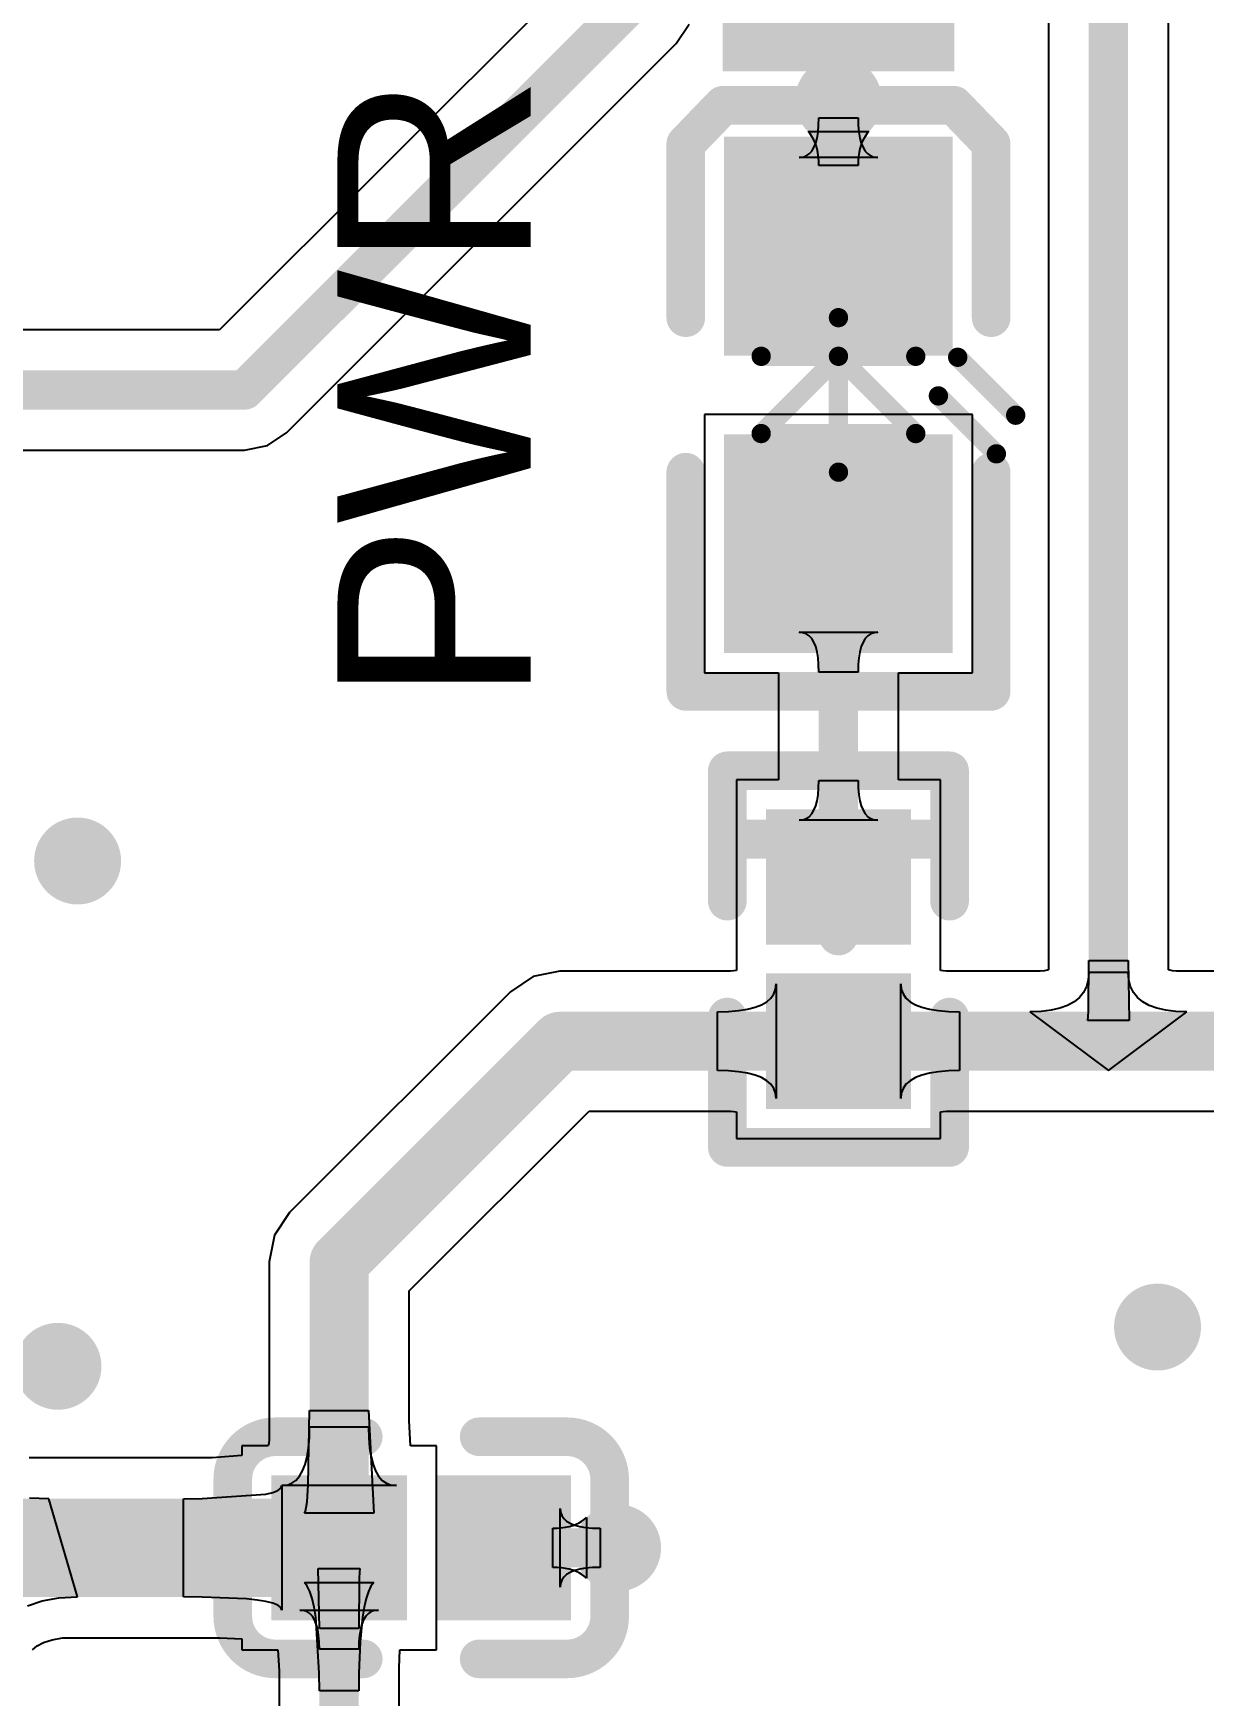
# Model space of a CAD drawing. Header units: millimetres. Extents: x -27 to 79, y -14 to 66.
# Drawn here: x 21.94 to 28, y 29.28 to 37.89 of the extents above; entities that cross this region are included whole.
import ezdxf

# ---------------------------------------------------------------- set-up
doc = ezdxf.new("R2010")
doc.units = ezdxf.units.MM
for name, color, linetype in [('BottomLayer', 5, 'Continuous'), ('Mechanical13', 56, 'Continuous'), ('Mechanical15', 56, 'Continuous'), ('TopLayer', 1, 'Continuous'), ('TopOverlay', 2, 'Continuous'), ('TopPaste', 8, 'Continuous'), ('TopSolder', 216, 'Continuous'), ('ViaHoleLayer', 16, 'Continuous')]:
    doc.layers.add(name, color=color, linetype=linetype)
doc.styles.add('Arial', font='arial.ttf', dxfattribs={"height": 0.2})

msp = doc.modelspace()

# ---------------------------------------------------------------- hatches: boundary and pattern name
at = {"layer": 'BottomLayer'}
h = msp.add_hatch(color=5, dxfattribs=at)
edge = h.paths.add_edge_path()
edge.add_arc((26.1096506, 37.53965059999999), 0.22499828, 0, 360)
h = msp.add_hatch(color=5, dxfattribs=at)
edge = h.paths.add_edge_path()
edge.add_arc((22.1726506, 33.6026506), 0.22499828, 0, 360)
h = msp.add_hatch(color=5, dxfattribs=at)
edge = h.paths.add_edge_path()
edge.add_arc((27.7606506, 31.1896506), 0.22499828, 0, 360)
h = msp.add_hatch(color=5, dxfattribs=at)
edge = h.paths.add_edge_path()
edge.add_arc((22.0710506, 30.9864506), 0.22499828, 0, 360)
h = msp.add_hatch(color=5, dxfattribs=at)
edge = h.paths.add_edge_path()
edge.add_arc((24.9666506, 30.0466506), 0.22499828, 0, 360)
at = {"layer": 'TopLayer'}
h = msp.add_hatch(color=1, dxfattribs=at)
edge = h.paths.add_edge_path()
edge.add_arc((26.1096506, 37.53965059999999), 0.22499828, 0, 360)
for points in [[(25.61965031, 36.32064871999999), (25.61965031, 37.2506494), (26.59965089, 37.2506494), (26.59965089, 36.32064871999999)], [(25.61965031, 34.78064672), (25.61965031, 35.7106474), (26.59965089, 35.7106474), (26.59965089, 34.78064672)], [(26.43465376, 33.81964788), (26.43465376, 33.21964908), (25.78465252, 33.21964908), (25.78465252, 33.81964788)], [(26.43465376, 32.96964704), (26.43465376, 32.36964824), (25.78465252, 32.36964824), (25.78465252, 32.96964704)], [(23.22565332, 30.37165376), (23.82565212, 30.37165376), (23.82565212, 29.72165252), (23.22565332, 29.72165252)], [(24.07565416, 30.37165376), (24.67565296, 30.37165376), (24.67565296, 29.72165252), (24.07565416, 29.72165252)]]:
    msp.add_hatch(color=1, dxfattribs=at).paths.add_polyline_path(points)
h = msp.add_hatch(color=1, dxfattribs=at)
edge = h.paths.add_edge_path()
edge.add_arc((22.1726506, 33.6026506), 0.22499828, 0, 360)
h = msp.add_hatch(color=1, dxfattribs=at)
edge = h.paths.add_edge_path()
edge.add_arc((27.7606506, 31.1896506), 0.22499828, 0, 360)
h = msp.add_hatch(color=1, dxfattribs=at)
edge = h.paths.add_edge_path()
edge.add_arc((22.0710506, 30.9864506), 0.22499828, 0, 360)
h = msp.add_hatch(color=1, dxfattribs=at)
edge = h.paths.add_edge_path()
edge.add_arc((24.9666506, 30.0466506), 0.22499828, 0, 360)
at = {"layer": 'TopOverlay'}
msp.add_hatch(color=2, dxfattribs=at).paths.add_polyline_path([(25.50966196, 37.99065046), (25.50966196, 37.69065105999999), (26.70965956, 37.69065105999999), (26.70965956, 37.99065046)])
at = {"layer": 'TopPaste'}
for points in [[(25.61965031, 36.32064871999999), (25.61965031, 37.2506494), (26.59965089, 37.2506494), (26.59965089, 36.32064871999999)], [(25.61965031, 34.78064672), (25.61965031, 35.7106474), (26.59965089, 35.7106474), (26.59965089, 34.78064672)], [(26.43465376, 33.81964788), (26.43465376, 33.21964908), (25.78465252, 33.21964908), (25.78465252, 33.81964788)], [(26.43465376, 32.96964704), (26.43465376, 32.36964824), (25.78465252, 32.36964824), (25.78465252, 32.96964704)], [(23.22565332, 30.37165376), (23.82565212, 30.37165376), (23.82565212, 29.72165252), (23.22565332, 29.72165252)], [(24.07565416, 30.37165376), (24.67565296, 30.37165376), (24.67565296, 29.72165252), (24.07565416, 29.72165252)]]:
    msp.add_hatch(color=8, dxfattribs=at).paths.add_polyline_path(points)
at = {"layer": 'TopSolder'}
for points in [[(25.51805031, 36.21904872), (25.51805031, 37.3522494), (26.70125089, 37.3522494), (26.70125089, 36.21904872)], [(25.51805031, 34.67904672), (25.51805031, 35.8122474), (26.70125089, 35.8122474), (26.70125089, 34.67904672)], [(26.48545376, 33.87044788), (26.48545376, 33.16884907999999), (25.73385252, 33.16884907999999), (25.73385252, 33.87044788)], [(26.48545376, 33.02044704), (26.48545376, 32.31884824), (25.73385252, 32.31884824), (25.73385252, 33.02044704)], [(23.17485332, 30.42245376), (23.87645212, 30.42245376), (23.87645212, 29.67085252), (23.17485332, 29.67085252)], [(24.02485416, 30.42245376), (24.72645296, 30.42245376), (24.72645296, 29.67085252), (24.02485416, 29.67085252)]]:
    msp.add_hatch(color=216, dxfattribs=at).paths.add_polyline_path(points)
at = {"layer": 'ViaHoleLayer'}
h = msp.add_hatch(color=16, dxfattribs=at)
edge = h.paths.add_edge_path()
edge.add_arc((26.1096506, 37.53965059999999), 0.0999998, 0, 360)
h = msp.add_hatch(color=16, dxfattribs=at)
edge = h.paths.add_edge_path()
edge.add_arc((22.1726506, 33.6026506), 0.0999998, 0, 360)
h = msp.add_hatch(color=16, dxfattribs=at)
edge = h.paths.add_edge_path()
edge.add_arc((27.7606506, 31.1896506), 0.0999998, 0, 360)
h = msp.add_hatch(color=16, dxfattribs=at)
edge = h.paths.add_edge_path()
edge.add_arc((22.0710506, 30.9864506), 0.0999998, 0, 360)
h = msp.add_hatch(color=16, dxfattribs=at)
edge = h.paths.add_edge_path()
edge.add_arc((24.9666506, 30.0466506), 0.0999998, 0, 360)

# ---------------------------------------------------------------- linework, layer by layer
at = {"layer": 'Mechanical13', "const_width": 0.0999998}
for points in [[(26.1096506, 35.61564885999999), (26.1096506, 36.41564726)], [(25.7096514, 35.81564846), (26.1096506, 36.21564765999999)], [(25.7096514, 36.21564765999999), (26.5096498, 36.21564765999999)], [(26.1096506, 36.21564765999999), (26.5096498, 35.81564846)], [(26.72665216, 36.21064894), (27.0266541, 35.91064954)], [(26.62665236, 36.01064933999999), (26.92665176, 35.71064994)], [(25.7096514, 35.81564846), (26.5096498, 35.81564846)]]:
    msp.add_lwpolyline(points, dxfattribs=at)
at = {"layer": 'Mechanical13', "const_width": 0.0499999}
for points in [[(26.08465192, 36.41564726, 1), (26.13464928, 36.41564726, 1)], [(25.68465272, 36.21564765999999, 1), (25.73465008, 36.21564765999999, 1)], [(26.08465192, 36.21564765999999, 1), (26.13464928, 36.21564765999999, 1)], [(26.08465192, 36.21564765999999, 1), (26.13464928, 36.21564765999999, 1)], [(26.48465112, 36.21564765999999, 1), (26.53464848, 36.21564765999999, 1)], [(26.70165348, 36.21064894, 1), (26.75165084, 36.21064894, 1)], [(26.60165368, 36.01064933999999, 1), (26.65165104, 36.01064933999999, 1)], [(27.00165542, 35.91064954, 1), (27.05165278, 35.91064954, 1)], [(25.68465272, 35.81564846, 1), (25.73465008, 35.81564846, 1)], [(25.68465272, 35.81564846, 1), (25.73465008, 35.81564846, 1)], [(26.48465112, 35.81564846, 1), (26.53464848, 35.81564846, 1)], [(26.48465112, 35.81564846, 1), (26.53464848, 35.81564846, 1)], [(26.90165308, 35.71064994, 1), (26.95165044, 35.71064994, 1)], [(26.08465192, 35.61564885999999, 1), (26.13464928, 35.61564885999999, 1)]]:
    msp.add_lwpolyline(points, format="xyb", close=True, dxfattribs=at)
at = {"layer": 'Mechanical15', "const_width": 0.2032}
for points in [[(26.1096506, 33.21565112), (26.1096506, 34.21565166)], [(25.6096516, 33.71565011999999), (26.6096496, 33.71565011999999)]]:
    msp.add_lwpolyline(points, dxfattribs=at)
at = {"layer": 'Mechanical15', "const_width": 0.1016}
for points in [[(26.0588506, 34.21565166, 1), (26.1604506, 34.21565166, 1)], [(25.5588516, 33.71565011999999, 1), (25.6604516, 33.71565011999999, 1)], [(26.5588496, 33.71565011999999, 1), (26.6604496, 33.71565011999999, 1)], [(26.0588506, 33.21565112, 1), (26.1604506, 33.21565112, 1)]]:
    msp.add_lwpolyline(points, format="xyb", close=True, dxfattribs=at)
at = {"layer": 'TopLayer'}
for p, q in [((27.1958816, 39.19065313999999), (27.1958816, 33.03927606)), ((27.81742468, 33.03927606), (27.81742468, 39.06192848)), ((24.73888118, 38.18317738), (22.90752594, 36.35182214)), ((25.26940082, 37.83470462), (25.33676924, 37.93552484)), ((23.2559987, 35.82130249999999), (25.26940082, 37.83470462)), ((26.0070346, 37.41161427999999), (26.0080506, 37.4508014)), ((26.0080506, 37.4508014), (26.2112506, 37.4508014)), ((26.2112506, 37.4508014), (26.2122666, 37.41161427999999)), ((25.96277256, 37.36735478), (25.95215028, 37.37896766)), ((25.95215028, 37.37896766), (26.26715092, 37.37896766)), ((25.9722747, 37.35443126), (25.96277256, 37.36735478)), ((25.9989066, 37.34561492), (26.0039866, 37.37655212)), ((26.0039866, 37.37655212), (26.0070346, 37.41161427999999)), ((26.2122666, 37.41161427999999), (26.2153146, 37.37655212)), ((26.2153146, 37.37655212), (26.2203946, 37.34561492)), ((26.25652864, 37.36735478), (26.2470265, 37.35443126)), ((26.26715092, 37.37896766), (26.25652864, 37.36735478)), ((25.9582666, 37.26311571999999), (25.9714746, 37.27755308)), ((25.9714746, 37.27755308), (25.9826506, 37.2961154)), ((25.98065924, 37.34019963999999), (25.9722747, 37.35443126)), ((25.98792618, 37.32465738), (25.98065924, 37.34019963999999)), ((25.9826506, 37.2961154), (25.9917946, 37.31880268)), ((25.99407552, 37.30780447999999), (25.98792618, 37.32465738)), ((25.9917946, 37.31880268), (25.9989066, 37.34561492)), ((25.99910726, 37.28964348), (25.99407552, 37.30780447999999)), ((26.00301886, 37.2701693), (25.99910726, 37.28964348)), ((26.0074918, 37.22729664), (26.00301886, 37.2701693)), ((26.21628234, 37.2701693), (26.2134858, 37.24938956)), ((26.22019393999999, 37.28964348), (26.21628234, 37.2701693)), ((26.22522568, 37.30780447999999), (26.22019393999999, 37.28964348)), ((26.2203946, 37.34561492), (26.22750659999999, 37.31880268)), ((26.23137502, 37.32465738), (26.22522568, 37.30780447999999)), ((26.22750659999999, 37.31880268), (26.2366506, 37.2961154)), ((26.23864196, 37.34019963999999), (26.23137502, 37.32465738)), ((26.2366506, 37.2961154), (26.2478266, 37.27755308)), ((26.2470265, 37.35443126), (26.23864196, 37.34019963999999)), ((26.2478266, 37.27755308), (26.2610346, 37.26311571999999)), ((25.9064506, 37.2445534), (25.9257546, 37.24661588)), ((26.3128506, 37.2445534), (25.9064506, 37.2445534)), ((25.9257546, 37.24661588), (25.9430266, 37.25280332)), ((25.9430266, 37.25280332), (25.9582666, 37.26311571999999)), ((26.0080506, 37.20389562), (26.0074918, 37.22729664)), ((26.2112506, 37.20389562), (26.0080506, 37.20389562)), ((26.2118094, 37.22729664), (26.2112506, 37.20389562)), ((26.2134858, 37.24938956), (26.2118094, 37.22729664)), ((26.2610346, 37.26311571999999), (26.2762746, 37.25280332)), ((26.2762746, 37.25280332), (26.2935466, 37.24661588)), ((26.2935466, 37.24661588), (26.3128506, 37.2445534)), ((22.90752594, 36.35182214), (7.8978506, 36.35182214)), ((26.80284962, 35.9138474), (25.41645158, 35.9138474)), ((25.41645158, 35.9138474), (25.41645158, 34.57744672)), ((26.80284962, 34.57744672), (26.80284962, 35.9138474)), ((23.15517848, 35.75393408), (23.2559987, 35.82130249999999)), ((8.02657526, 35.73027905999999), (23.0362506, 35.73027905999999)), ((23.0362506, 35.73027905999999), (23.15517848, 35.75393408)), ((25.92575714, 34.78468023999999), (25.90645314, 34.78674272)), ((25.90645314, 34.78674272), (26.31285314, 34.78674272)), ((25.94302914, 34.7784928), (25.92575714, 34.78468023999999)), ((25.95826914, 34.7681804), (25.94302914, 34.7784928)), ((26.27627713999999, 34.7784928), (26.26103714, 34.7681804)), ((26.29354914, 34.78468023999999), (26.27627713999999, 34.7784928)), ((26.31285314, 34.78674272), (26.29354914, 34.78468023999999)), ((25.97147714, 34.75374304), (25.95826914, 34.7681804)), ((25.98265314, 34.73518072), (25.97147714, 34.75374304)), ((25.99179714, 34.71249344), (25.98265314, 34.73518072)), ((25.99890914, 34.6856812), (25.99179714, 34.71249344)), ((26.22750914, 34.71249344), (26.22039714, 34.6856812)), ((26.23665314, 34.73518072), (26.22750914, 34.71249344)), ((26.24782914, 34.75374304), (26.23665314, 34.73518072)), ((26.26103714, 34.7681804), (26.24782914, 34.75374304)), ((26.00398914, 34.654744), (25.99890914, 34.6856812)), ((26.00703714, 34.61968184), (26.00398914, 34.654744)), ((26.00805314, 34.58049472), (26.00703714, 34.61968184)), ((26.21226914, 34.61968184), (26.21125314, 34.58049472)), ((26.21531714, 34.654744), (26.21226914, 34.61968184)), ((26.22039714, 34.6856812), (26.21531714, 34.654744)), ((25.41645158, 34.57744672), (25.7988816, 34.57744672)), ((25.7988816, 34.57744672), (25.7988816, 34.02284788)), ((26.21125314, 34.58049472), (26.00805314, 34.58049472)), ((26.42042468, 34.02284788), (26.42042468, 34.57744672)), ((26.42042468, 34.57744672), (26.80284962, 34.57744672)), ((25.7988816, 34.02284788), (25.58145252, 34.02284788)), ((25.58145252, 34.02284788), (25.58145252, 33.03581404)), ((26.00703714, 33.98061276), (26.00805314, 34.01979988)), ((26.00805314, 34.01979988), (26.21125314, 34.01979988)), ((26.21125314, 34.01979988), (26.21226914, 33.98061276)), ((26.63785376, 34.02284788), (26.42042468, 34.02284788)), ((26.63785376, 33.03581404), (26.63785376, 34.02284788)), ((25.99179714, 33.88780116), (25.99890914, 33.9146134)), ((25.99890914, 33.9146134), (26.00398914, 33.9455506)), ((26.00398914, 33.9455506), (26.00703714, 33.98061276)), ((26.21226914, 33.98061276), (26.21531714, 33.9455506)), ((26.21531714, 33.9455506), (26.22039714, 33.9146134)), ((26.22039714, 33.9146134), (26.22750914, 33.88780116)), ((25.94302914, 33.8218018), (25.95826914, 33.8321142)), ((25.95826914, 33.8321142), (25.97147714, 33.84655155999999)), ((25.97147714, 33.84655155999999), (25.98265314, 33.86511388)), ((25.98265314, 33.86511388), (25.99179714, 33.88780116)), ((26.22750914, 33.88780116), (26.23665314, 33.86511388)), ((26.23665314, 33.86511388), (26.24782914, 33.84655155999999)), ((26.24782914, 33.84655155999999), (26.26103714, 33.8321142)), ((26.26103714, 33.8321142), (26.27627713999999, 33.8218018)), ((25.90645314, 33.81355188), (25.92575714, 33.81561436)), ((26.31285314, 33.81355188), (25.90645314, 33.81355188)), ((25.92575714, 33.81561436), (25.94302914, 33.8218018)), ((26.27627713999999, 33.8218018), (26.29354914, 33.81561436)), ((26.29354914, 33.81561436), (26.31285314, 33.81355188)), ((27.40281032, 32.83004863999999), (27.40505314, 33.08803898)), ((27.40281032, 32.83004863999999), (27.40505314, 33.08803898)), ((27.40505314, 33.08803898), (27.60825314, 33.08803898)), ((27.40505314, 33.08803898), (27.60825314, 33.08803898)), ((27.60825314, 33.08803898), (27.61448376, 32.77734364)), ((27.60825314, 33.08803898), (27.61448376, 32.77734364)), ((24.5298976, 33.00461522), (24.41227274, 32.92602254)), ((24.66864764, 33.03221486), (24.5298976, 33.00461522)), ((25.5505839, 33.03221486), (24.66864764, 33.03221486)), ((25.56778986, 33.03365504), (25.5505839, 33.03221486)), ((25.58145252, 33.03581404), (25.56778986, 33.03365504)), ((25.78465252, 32.93913402), (25.78770052, 32.96659904)), ((25.78770052, 32.96659904), (25.78770052, 32.37269624)), ((26.43160576, 32.37269624), (26.43160576, 32.96659904)), ((26.43160576, 32.96659904), (26.43465376, 32.93913402)), ((26.6515215, 33.03365504), (26.63785376, 33.03581404)), ((26.66872238, 33.03221486), (26.6515215, 33.03365504)), ((27.15414432, 33.03221486), (26.66872238, 33.03221486)), ((27.17529998, 33.03470406), (27.15414432, 33.03221486)), ((27.1958816, 33.03927606), (27.17529998, 33.03470406)), ((27.40200514, 32.98663963999999), (27.39286114, 32.95209564)), ((27.40505314, 33.02524764), (27.40200514, 32.98663963999999)), ((27.60825314, 33.02524764), (27.40505314, 33.02524764)), ((27.61130114, 32.98663963999999), (27.60825314, 33.02524764)), ((27.62044514, 32.95209564), (27.61130114, 32.98663963999999)), ((27.83800376, 33.03470406), (27.81742468, 33.03927606)), ((27.85916196, 33.03221486), (27.83800376, 33.03470406)), ((28.3445839, 33.03221486), (27.85916196, 33.03221486)), ((24.41226766, 32.92601491999999), (23.26927782, 31.78302762)), ((24.41227274, 32.92602254), (24.41226766, 32.92601491999999)), ((25.73893252, 32.87408715999999), (25.76026852, 32.89287808)), ((25.76026852, 32.89287808), (25.77550852, 32.91455952)), ((25.77550852, 32.91455952), (25.78465252, 32.93913402)), ((26.43465376, 32.93913402), (26.44379776, 32.91455952)), ((26.44379776, 32.91455952), (26.45903776, 32.89287808)), ((26.45903776, 32.89287808), (26.48037376, 32.87408715999999)), ((27.35628514, 32.89519964), (27.32885314, 32.87284764)), ((27.37762114, 32.92161564), (27.35628514, 32.89519964)), ((27.39286114, 32.95209564), (27.37762114, 32.92161564)), ((27.63568514, 32.92161564), (27.62044514, 32.95209564)), ((27.65702114, 32.89519964), (27.63568514, 32.92161564)), ((27.68445314, 32.87284764), (27.65702114, 32.89519964)), ((25.48290052, 32.82204764), (25.54081252, 32.8234929)), ((25.48290052, 32.51724764), (25.48290052, 32.82204764)), ((25.54081252, 32.8234929), (25.59262852, 32.82782868)), ((25.59262852, 32.82782868), (25.63834852, 32.83505752)), ((25.63834852, 32.83505752), (25.67797252, 32.84517688)), ((25.67797252, 32.84517688), (25.71150052, 32.85818676)), ((25.71150052, 32.85818676), (25.73893252, 32.87408715999999)), ((26.48037376, 32.87408715999999), (26.50780576, 32.85818676)), ((26.50780576, 32.85818676), (26.54133376, 32.84517688)), ((26.54133376, 32.84517688), (26.58095776, 32.83505752)), ((26.58095776, 32.83505752), (26.62667776, 32.82782868)), ((26.62667776, 32.82782868), (26.67849375999999, 32.8234929)), ((26.67849375999999, 32.8234929), (26.73640576, 32.82204764)), ((26.73640576, 32.82204764), (26.73640576, 32.51724764)), ((27.15816514, 32.82407963999999), (27.10025314, 32.82204764)), ((27.10025314, 32.82204764), (27.50665314, 32.51724764)), ((27.20998114, 32.83017564), (27.15816514, 32.82407963999999)), ((27.25570114, 32.84033564), (27.20998114, 32.83017564)), ((27.29532514, 32.85455964), (27.25570114, 32.84033564)), ((27.32885314, 32.87284764), (27.29532514, 32.85455964)), ((27.40106534, 32.79176829999999), (27.40281032, 32.83004863999999)), ((27.40106534, 32.79176829999999), (27.40281032, 32.83004863999999)), ((27.50665314, 32.51724764), (27.91305314, 32.82204764)), ((27.71798114, 32.85455964), (27.68445314, 32.87284764)), ((27.75760514, 32.84033564), (27.71798114, 32.85455964)), ((27.80332514, 32.83017564), (27.75760514, 32.84033564)), ((27.85514114, 32.82407963999999), (27.80332514, 32.83017564)), ((27.91305314, 32.82204764), (27.85514114, 32.82407963999999)), ((27.39882252, 32.77734364), (27.40000616, 32.78157274)), ((27.39882252, 32.77734364), (27.40000616, 32.78157274)), ((27.61448376, 32.77734364), (27.39882252, 32.77734364)), ((27.61448376, 32.77734364), (27.39882252, 32.77734364)), ((27.40000616, 32.78157274), (27.40106534, 32.79176829999999)), ((27.40000616, 32.78157274), (27.40106534, 32.79176829999999)), ((25.54081252, 32.51580238), (25.48290052, 32.51724764)), ((25.59262852, 32.5114666), (25.54081252, 32.51580238)), ((25.63834852, 32.50423776), (25.59262852, 32.5114666)), ((25.67797252, 32.4941184), (25.63834852, 32.50423776)), ((25.71150052, 32.48110852), (25.67797252, 32.4941184)), ((25.73893252, 32.46520812), (25.71150052, 32.48110852)), ((25.76026852, 32.4464172), (25.73893252, 32.46520812)), ((26.48037376, 32.46520812), (26.45903776, 32.4464172)), ((26.50780576, 32.48110852), (26.48037376, 32.46520812)), ((26.54133376, 32.4941184), (26.50780576, 32.48110852)), ((26.58095776, 32.50423776), (26.54133376, 32.4941184)), ((26.62667776, 32.5114666), (26.58095776, 32.50423776)), ((26.67849375999999, 32.51580238), (26.62667776, 32.5114666)), ((26.73640576, 32.51724764), (26.67849375999999, 32.51580238)), ((27.50665314, 32.51724764), (27.50665314, 32.51724764)), ((27.50665314, 32.51724764), (27.50665314, 32.51724764)), ((27.50665314, 32.51724764), (27.50665314, 32.51724764)), ((27.50665314, 32.51724764), (27.50665314, 32.51724764)), ((27.50665314, 32.51724764), (27.50665314, 32.51724764)), ((27.50665314, 32.51724764), (27.50665314, 32.51724764)), ((27.50665314, 32.51724764), (27.50665314, 32.51724764)), ((27.50665314, 32.51724764), (27.50665314, 32.51724764)), ((27.50665314, 32.51724764), (27.50665314, 32.51724764)), ((27.50665314, 32.51724764), (27.50665314, 32.51724764)), ((25.77550852, 32.42473576), (25.76026852, 32.4464172)), ((25.78465252, 32.40016126), (25.77550852, 32.42473576)), ((25.78770052, 32.37269624), (25.78465252, 32.40016126)), ((26.43465376, 32.40016126), (26.43160576, 32.37269624)), ((26.44379776, 32.42473576), (26.43465376, 32.40016126)), ((26.45903776, 32.4464172), (26.44379776, 32.42473576)), ((23.88821994, 31.37647014), (24.81882768, 32.30708042)), ((24.81882768, 32.30708042), (25.5505839, 32.30708042)), ((25.5505839, 32.30708042), (25.56778478, 32.30564024)), ((25.56778478, 32.30564024), (25.58145252, 32.30348124)), ((25.58145252, 32.30348124), (25.58145252, 32.16644824)), ((26.63785376, 32.30348124), (26.65151642, 32.30564024)), ((26.63785376, 32.16644824), (26.63785376, 32.30348124)), ((26.65151642, 32.30564024), (26.66872238, 32.30708042)), ((26.66872238, 32.30708042), (28.3445839, 32.30708042)), ((25.58145252, 32.16644824), (25.78301422, 32.16644824)), ((25.78301422, 32.16644824), (25.78770052, 32.16551605999999)), ((25.78770052, 32.16551605999999), (25.79238682, 32.16644824)), ((25.79238682, 32.16644824), (26.42691946, 32.16644824)), ((26.42691946, 32.16644824), (26.43160576, 32.16551605999999)), ((26.43160576, 32.16551605999999), (26.43629206, 32.16644824)), ((26.43629206, 32.16644824), (26.63785376, 32.16644824)), ((23.26927782, 31.78302762), (23.19068514, 31.66540022)), ((23.19068514, 31.66540022), (23.16308296, 31.52665272)), ((23.16308296, 31.52665272), (23.1630855, 31.52664002)), ((23.1630855, 31.52664002), (23.1630855, 30.60572238)), ((23.88821994, 30.70505416), (23.88821994, 31.37647014)), ((23.36642266, 30.3727485), (23.37325272, 30.75785314)), ((23.37325272, 30.75785314), (23.67805272, 30.75785314)), ((23.67805272, 30.75785314), (23.70537042, 30.22614732)), ((23.37180746, 30.61549376), (23.37325272, 30.67340576)), ((23.37325272, 30.67340576), (23.67805272, 30.67340576)), ((23.67805272, 30.67340576), (23.67949798, 30.61549376)), ((23.8949103, 30.57485376), (23.88821994, 30.70505416)), ((23.15948632, 30.57485376), (23.02245332, 30.57485376)), ((23.02245332, 30.57485376), (23.02245332, 30.52383024)), ((23.16164532, 30.5885215), (23.15948632, 30.57485376)), ((23.1630855, 30.60572238), (23.16164532, 30.5885215)), ((23.36024284, 30.51795776), (23.36747168, 30.56367776)), ((23.36747168, 30.56367776), (23.37180746, 30.61549376)), ((23.67949798, 30.61549376), (23.68383376, 30.56367776)), ((23.68383376, 30.56367776), (23.6910626, 30.51795776)), ((24.02885212, 30.57485376), (23.8949103, 30.57485376)), ((24.02885212, 30.37329206), (24.02885212, 30.57485376)), ((22.86941324, 30.51280918), (21.92272476, 30.51280918)), ((23.02245332, 30.52383024), (22.86941324, 30.51280918)), ((23.3371136, 30.44480576), (23.35012348, 30.47833376)), ((23.35012348, 30.47833376), (23.36024284, 30.51795776)), ((23.6910626, 30.51795776), (23.70118196, 30.47833376)), ((23.70118196, 30.47833376), (23.71419184, 30.44480576)), ((23.28074084, 30.38079776), (23.30242228, 30.39603776)), ((23.30242228, 30.39603776), (23.3212132, 30.41737376)), ((23.3212132, 30.41737376), (23.3371136, 30.44480576)), ((23.71419184, 30.44480576), (23.73009224, 30.41737376)), ((23.73009224, 30.41737376), (23.74888316, 30.39603776)), ((23.74888316, 30.39603776), (23.7705646, 30.38079776)), ((22.02385994, 30.30065314), (21.92374838, 30.3042447)), ((22.1726506, 29.79265314), (22.02385994, 30.30065314)), ((22.72070132, 30.30065314), (22.81722132, 30.30133386)), ((22.72070132, 29.79265314), (22.72070132, 30.30065314)), ((22.81722132, 30.30133386), (23.14742132, 30.32511587999999)), ((23.14742132, 30.32511587999999), (23.18298132, 30.33395)), ((23.18298132, 30.33395), (23.20838132, 30.34414302)), ((23.20838132, 30.34414302), (23.22362132, 30.35569494)), ((23.22362132, 30.35569494), (23.22870132, 30.36860576)), ((23.22870132, 30.36860576), (23.25616634, 30.37165376)), ((23.82260412, 30.36860576), (23.22870132, 30.36860576)), ((23.22870132, 30.36860576), (23.22870132, 29.72470052)), ((23.25616634, 30.37165376), (23.28074084, 30.38079776)), ((23.35986692, 30.2854868), (23.36642266, 30.3727485)), ((23.7705646, 30.38079776), (23.7951391, 30.37165376)), ((23.7951391, 30.37165376), (23.82260412, 30.36860576)), ((24.0297843, 30.36860576), (24.02885212, 30.37329206)), ((24.02885212, 30.36391946), (24.0297843, 30.36860576)), ((24.02885212, 29.51845252), (24.02885212, 30.36391946)), ((23.34593502, 30.22614732), (23.35112678, 30.23638606)), ((23.70537042, 30.22614732), (23.34593502, 30.22614732)), ((23.35112678, 30.23638606), (23.3557699, 30.25616758)), ((23.3557699, 30.25616758), (23.35986692, 30.2854868)), ((24.66955696, 29.8434506), (24.66955696, 30.2498506)), ((24.66955696, 30.2498506), (24.67161944, 30.2305466)), ((24.67161944, 30.2305466), (24.67780688, 30.2132746)), ((24.67780688, 30.2132746), (24.68811928, 30.1980346)), ((24.63089562, 30.1482506), (24.65429664, 30.1488094)), ((24.63089562, 29.9450506), (24.63089562, 30.1482506)), ((24.65429664, 30.1488094), (24.6971693, 30.15328234)), ((24.68811928, 30.1980346), (24.70255664, 30.1848266)), ((24.6971693, 30.15328234), (24.71664348, 30.15719394)), ((24.70255664, 30.1848266), (24.72111896, 30.1736506)), ((24.71664348, 30.15719394), (24.73480448, 30.16222568)), ((24.72111896, 30.1736506), (24.74380624, 30.1645066)), ((24.73480448, 30.16222568), (24.75165738, 30.16837502)), ((24.74380624, 30.1645066), (24.77061848, 30.1573946)), ((24.75165738, 30.16837502), (24.76719964, 30.17564196)), ((24.76719964, 30.17564196), (24.78143126, 30.18402649999999)), ((24.77061848, 30.1573946), (24.80155568, 30.1523146)), ((24.78143126, 30.18402649999999), (24.79435478, 30.19352864)), ((24.79435478, 30.19352864), (24.80596766, 30.20415092)), ((24.80155568, 30.1523146), (24.83661784, 30.1492666)), ((24.80596766, 30.20415092), (24.80596766, 29.88915028)), ((24.83661784, 30.1492666), (24.87580496, 30.1482506)), ((24.87580496, 30.1482506), (24.87580496, 29.9450506)), ((23.42405272, 29.6282618), (23.4178221, 29.93895714)), ((23.4178221, 29.93895714), (23.63348334, 29.93895714)), ((23.62949554, 29.88625214), (23.62725272, 29.6282618)), ((23.63124052, 29.92453248), (23.62949554, 29.88625214)), ((23.6322997, 29.93472804), (23.63124052, 29.92453248)), ((23.63348334, 29.93895714), (23.6322997, 29.93472804)), ((24.65429664, 29.9444918), (24.63089562, 29.9450506)), ((24.67638956, 29.9428154), (24.65429664, 29.9444918)), ((24.67780688, 29.8800266), (24.67161944, 29.8627546)), ((24.6971693, 29.94001886), (24.67638956, 29.9428154)), ((24.68811928, 29.8952666), (24.67780688, 29.8800266)), ((24.70255664, 29.9084746), (24.68811928, 29.8952666)), ((24.71664348, 29.93610726), (24.6971693, 29.94001886)), ((24.72111896, 29.9196506), (24.70255664, 29.9084746)), ((24.73480448, 29.93107552), (24.71664348, 29.93610726)), ((24.74380624, 29.9287946), (24.72111896, 29.9196506)), ((24.75165738, 29.92492618), (24.73480448, 29.93107552)), ((24.77061848, 29.9359066), (24.74380624, 29.9287946)), ((24.76719964, 29.91765924), (24.75165738, 29.92492618)), ((24.78143126, 29.9092747), (24.76719964, 29.91765924)), ((24.80155568, 29.9409866), (24.77061848, 29.9359066)), ((24.79435478, 29.89977256), (24.78143126, 29.9092747)), ((24.80596766, 29.88915028), (24.79435478, 29.89977256)), ((24.83661784, 29.94403459999999), (24.80155568, 29.9409866)), ((24.87580496, 29.9450506), (24.83661784, 29.94403459999999)), ((21.9897706, 29.77233314), (22.0761306, 29.78757314)), ((22.0761306, 29.78757314), (22.1726506, 29.79265314)), ((22.81722132, 29.79197242), (22.72070132, 29.79265314)), ((23.04582132, 29.78178193999999), (22.81722132, 29.79197242)), ((23.10170132, 29.77566562), (23.04582132, 29.78178193999999)), ((23.36077878, 29.84746888), (23.34593502, 29.86715896)), ((23.34593502, 29.86715896), (23.70537042, 29.86715896)), ((23.3740579, 29.81967874), (23.36077878, 29.84746888)), ((23.38577492, 29.78379362), (23.3740579, 29.81967874)), ((23.39592984, 29.73980844), (23.38577492, 29.78379362)), ((23.66553052, 29.78379362), (23.6553756, 29.73980844)), ((23.67724754, 29.81967874), (23.66553052, 29.78379362)), ((23.69052666, 29.84746888), (23.67724754, 29.81967874)), ((23.70537042, 29.86715896), (23.69052666, 29.84746888)), ((24.67161944, 29.8627546), (24.66955696, 29.8434506)), ((21.9135706, 29.74693314), (21.9897706, 29.77233314)), ((23.14742132, 29.76819039999999), (23.10170132, 29.77566562)), ((23.18298132, 29.75935628), (23.14742132, 29.76819039999999)), ((23.20838132, 29.74916326), (23.18298132, 29.75935628)), ((23.22362132, 29.73761134), (23.20838132, 29.74916326)), ((23.22870132, 29.72470052), (23.22362132, 29.73761134)), ((23.34175672, 29.72266852), (23.32245272, 29.72470052)), ((23.32245272, 29.72470052), (23.72885272, 29.72470052)), ((23.35902872, 29.71657252), (23.34175672, 29.72266852)), ((23.37426872, 29.70641252), (23.35902872, 29.71657252)), ((23.38747672, 29.69218851999999), (23.37426872, 29.70641252)), ((23.40452266, 29.68772828), (23.39592984, 29.73980844)), ((23.6553756, 29.73980844), (23.64678278, 29.68772828)), ((23.67703672, 29.70641252), (23.66382872, 29.69218851999999)), ((23.69227672, 29.71657252), (23.67703672, 29.70641252)), ((23.70954872, 29.72266852), (23.69227672, 29.71657252)), ((23.72885272, 29.72470052), (23.70954872, 29.72266852)), ((23.39865272, 29.67390052), (23.38747672, 29.69218851999999)), ((23.40779672, 29.65154852), (23.39865272, 29.67390052)), ((23.4232704, 29.39842736), (23.40452266, 29.68772828)), ((23.41490872, 29.62513252), (23.40779672, 29.65154852)), ((23.41998872, 29.59465252), (23.41490872, 29.62513252)), ((23.62725272, 29.6282618), (23.42405272, 29.6282618)), ((23.63639672, 29.62513252), (23.63131672, 29.59465252)), ((23.64678278, 29.68772828), (23.63428344, 29.55927286)), ((23.64350872, 29.65154852), (23.63639672, 29.62513252)), ((23.65265272, 29.67390052), (23.64350872, 29.65154852)), ((23.66382872, 29.69218851999999), (23.65265272, 29.67390052)), ((21.93887662, 29.51842204), (21.96329364, 29.53839914)), ((21.96329364, 29.53839914), (21.99605202, 29.55603944)), ((21.99605202, 29.55603944), (22.04080174, 29.57095686)), ((22.04080174, 29.57095686), (22.0948631, 29.5804971)), ((22.0948631, 29.5804971), (22.90896358, 29.5804971)), ((22.90896358, 29.5804971), (23.02245332, 29.57543742)), ((23.02245332, 29.57543742), (23.02245332, 29.51845252)), ((23.42303672, 29.56010852), (23.41998872, 29.59465252)), ((23.42405272, 29.52150052), (23.42303672, 29.56010852)), ((23.62826872, 29.56010852), (23.62725272, 29.52150052)), ((23.63428344, 29.55927286), (23.62803504, 29.39842736)), ((23.63131672, 29.59465252), (23.62826872, 29.56010852)), ((23.02245332, 29.51845252), (23.2078784, 29.51845252)), ((23.2078784, 29.51845252), (23.21488118, 29.41038821999999)), ((23.62725272, 29.52150052), (23.42405272, 29.52150052)), ((23.83642426, 29.42549614), (23.84003614, 29.51845252)), ((23.84003614, 29.51845252), (24.02885212, 29.51845252)), ((23.21488118, 29.41038821999999), (23.21488118, 28.32485064)), ((23.42405272, 29.30585706), (23.4232704, 29.39842736)), ((23.62803504, 29.39842736), (23.62725272, 29.30585706)), ((23.83642426, 28.32485064), (23.83642426, 29.42549614)), ((23.62725272, 29.30585706), (23.42405272, 29.30585706))]:
    msp.add_line(p, q, dxfattribs=at)
for points, const_width in [([(27.50665314, 32.66964764), (27.50665314, 39.19065313999999)], 0.2032), ([(23.0362506, 36.0410506), (25.04965272, 38.05445271999999)], 0.2032), ([(26.1096506, 36.78564906), (26.1096506, 37.53965059999999)], 0.2032), ([(7.8978506, 36.0410506), (23.0362506, 36.0410506)], 0.2032), ([(26.1096506, 35.24564706), (26.10965314, 35.24564452)], 0.2032), ([(26.1096506, 35.24564706), (26.13465182, 35.24564706)], 0.2032), ([(26.10965314, 33.51964847999999), (26.10965314, 35.24564452)], 0.2032), ([(23.52565272, 31.52665272), (24.66864764, 32.66964764)], 0.3048), ([(24.66864764, 32.66964764), (26.10965314, 32.66964764)], 0.3048), ([(26.10965314, 32.66964764), (27.50665314, 32.66964764)], 0.3048), ([(27.50665314, 32.66964764), (28.90365314, 32.66964764)], 0.3048), ([(23.52565272, 30.04665314), (23.52565272, 31.52665272)], 0.3048), ([(21.4106506, 30.04665314), (23.52565272, 30.04665314)], 0.508), ([(23.52565272, 27.37965314), (23.52565272, 30.04665314)], 0.2032), ([(24.37565356, 30.04665314), (24.3756561, 30.0466506)], 0.2032), ([(24.3756561, 30.0466506), (24.9666506, 30.0466506)], 0.2032)]:
    msp.add_lwpolyline(points, dxfattribs=dict(at, const_width=const_width))
for points, const_width in [([(26.0588506, 37.53965059999999, 1), (26.1604506, 37.53965059999999, 1)], 0.1016), ([(26.0588506, 36.78564906, 1), (26.1604506, 36.78564906, 1)], 0.1016), ([(22.9854506, 36.0410506, 1), (23.0870506, 36.0410506, 1)], 0.1016), ([(22.9854506, 36.0410506, 1), (23.0870506, 36.0410506, 1)], 0.1016), ([(26.0588506, 35.24564706, 1), (26.1604506, 35.24564706, 1)], 0.1016), ([(26.0588506, 35.24564706, 1), (26.1604506, 35.24564706, 1)], 0.1016), ([(26.05885314, 35.24564452, 1), (26.16045314, 35.24564452, 1)], 0.1016), ([(26.05885314, 35.24564452, 1), (26.16045314, 35.24564452, 1)], 0.1016), ([(26.08385182, 35.24564706, 1), (26.18545182, 35.24564706, 1)], 0.1016), ([(26.05885314, 33.51964847999999, 1), (26.16045314, 33.51964847999999, 1)], 0.1016), ([(24.59244764, 32.66964764, 1), (24.74484764, 32.66964764, 1)], 0.1524), ([(24.59244764, 32.66964764, 1), (24.74484764, 32.66964764, 1)], 0.1524), ([(26.03345314, 32.66964764, 1), (26.18585314, 32.66964764, 1)], 0.1524), ([(26.03345314, 32.66964764, 1), (26.18585314, 32.66964764, 1)], 0.1524), ([(27.43045314, 32.66964764, 1), (27.58285314, 32.66964764, 1)], 0.1524), ([(27.43045314, 32.66964764, 1), (27.58285314, 32.66964764, 1)], 0.1524), ([(27.45585313999999, 32.66964764, 1), (27.55745314, 32.66964764, 1)], 0.1016), ([(23.44945272, 31.52665272, 1), (23.60185272, 31.52665272, 1)], 0.1524), ([(23.44945272, 31.52665272, 1), (23.60185272, 31.52665272, 1)], 0.1524), ([(23.39865272, 30.04665314, 1), (23.65265272, 30.04665314, 1)], 0.254), ([(23.44945272, 30.04665314, 1), (23.60185272, 30.04665314, 1)], 0.1524), ([(23.47485272, 30.04665314, 1), (23.57645272, 30.04665314, 1)], 0.1016), ([(24.32485356, 30.04665314, 1), (24.42645356, 30.04665314, 1)], 0.1016), ([(24.3248561, 30.0466506, 1), (24.4264561, 30.0466506, 1)], 0.1016), ([(24.3248561, 30.0466506, 1), (24.4264561, 30.0466506, 1)], 0.1016), ([(24.9158506, 30.0466506, 1), (25.0174506, 30.0466506, 1)], 0.1016)]:
    msp.add_lwpolyline(points, format="xyb", close=True, dxfattribs=dict(at, const_width=const_width))
at = {"layer": 'TopOverlay', "const_width": 0.1999996}
for points in [[(25.31964964, 37.31565054), (25.51265154, 37.51565014)], [(25.51265154, 37.51565014), (26.70664966, 37.51565014)], [(26.70664966, 37.51565014), (26.89965156, 37.31565054)], [(25.31964964, 36.4156498), (25.31964964, 37.31565054)], [(26.89965156, 36.4156498), (26.89965156, 37.31565054)], [(25.31964964, 34.48064986), (25.31964964, 35.61564885999999)], [(26.89965156, 34.48064986), (26.89965156, 35.61564885999999)], [(25.31964964, 34.48064986), (26.89965156, 34.48064986)], [(25.53465048, 33.39465), (25.53465048, 34.06964992)], [(25.53465048, 34.06964992), (26.68465072, 34.06964992)], [(26.68465072, 33.39465), (26.68465072, 34.06964992)], [(25.53465048, 32.11965128), (25.53465048, 32.7946512)], [(26.68465072, 32.11965128), (26.68465072, 32.7946512)], [(25.53465048, 32.11965128), (26.68465072, 32.11965128)], [(23.2006521, 30.62165072), (23.65065374, 30.62165072)], [(24.25065, 30.62164818), (24.70065164, 30.62164818)], [(22.97565636, 29.69165258), (22.97565636, 30.40165116)], [(24.92564992, 29.69165004), (24.92564992, 30.40164862)], [(23.20065464, 29.47165302), (23.65065628, 29.47165302)], [(24.25065254, 29.47165048), (24.70065418, 29.47165048)]]:
    msp.add_lwpolyline(points, dxfattribs=at)
at = {"layer": 'TopOverlay', "const_width": 0.0999998}
for points in [[(25.46265164, 37.51565014, 1), (25.56265144, 37.51565014, 1)], [(25.46265164, 37.51565014, 1), (25.56265144, 37.51565014, 1)], [(26.65664976, 37.51565014, 1), (26.75664956, 37.51565014, 1)], [(26.65664976, 37.51565014, 1), (26.75664956, 37.51565014, 1)], [(25.26964974, 37.31565054, 1), (25.36964954, 37.31565054, 1)], [(25.26964974, 37.31565054, 1), (25.36964954, 37.31565054, 1)], [(26.84965166, 37.31565054, 1), (26.94965146, 37.31565054, 1)], [(26.84965166, 37.31565054, 1), (26.94965146, 37.31565054, 1)], [(25.26964974, 36.4156498, 1), (25.36964954, 36.4156498, 1)], [(26.84965166, 36.4156498, 1), (26.94965146, 36.4156498, 1)], [(25.26964974, 35.61564885999999, 1), (25.36964954, 35.61564885999999, 1)], [(26.84965166, 35.61564885999999, 1), (26.94965146, 35.61564885999999, 1)], [(25.26964974, 34.48064986, 1), (25.36964954, 34.48064986, 1)], [(25.26964974, 34.48064986, 1), (25.36964954, 34.48064986, 1)], [(26.84965166, 34.48064986, 1), (26.94965146, 34.48064986, 1)], [(26.84965166, 34.48064986, 1), (26.94965146, 34.48064986, 1)], [(25.48465058, 34.06964992, 1), (25.58465038, 34.06964992, 1)], [(25.48465058, 34.06964992, 1), (25.58465038, 34.06964992, 1)], [(26.63465082, 34.06964992, 1), (26.73465062, 34.06964992, 1)], [(26.63465082, 34.06964992, 1), (26.73465062, 34.06964992, 1)], [(25.48465058, 33.39465, 1), (25.58465038, 33.39465, 1)], [(26.63465082, 33.39465, 1), (26.73465062, 33.39465, 1)], [(25.48465058, 32.7946512, 1), (25.58465038, 32.7946512, 1)], [(26.63465082, 32.7946512, 1), (26.73465062, 32.7946512, 1)], [(25.48465058, 32.11965128, 1), (25.58465038, 32.11965128, 1)], [(25.48465058, 32.11965128, 1), (25.58465038, 32.11965128, 1)], [(26.63465082, 32.11965128, 1), (26.73465062, 32.11965128, 1)], [(26.63465082, 32.11965128, 1), (26.73465062, 32.11965128, 1)], [(23.14565094, 30.62165072, 1), (23.24565074, 30.62165072, 1)], [(23.1506522, 30.62165072, 1), (23.250652, 30.62165072, 1)], [(23.60065384, 30.62165072, 1), (23.70065364, 30.62165072, 1)], [(24.2006501, 30.62164818, 1), (24.3006499, 30.62164818, 1)], [(24.65065174, 30.62164818, 1), (24.75065154, 30.62164818, 1)], [(24.65565046, 30.62164818, 1), (24.75565026, 30.62164818, 1)], [(22.92565138, 30.40165116, 1), (23.02565118, 30.40165116, 1)], [(22.92565646, 30.40165116, 1), (23.02565626, 30.40165116, 1)], [(24.87565002, 30.40164862, 1), (24.97564982, 30.40164862, 1)], [(24.87565002, 30.40164862, 1), (24.97564982, 30.40164862, 1)], [(22.92565138, 29.69165258, 1), (23.02565118, 29.69165258, 1)], [(22.92565646, 29.69165258, 1), (23.02565626, 29.69165258, 1)], [(24.87565002, 29.69165004, 1), (24.97564982, 29.69165004, 1)], [(24.87565002, 29.69165004, 1), (24.97564982, 29.69165004, 1)], [(23.14565094, 29.47165302, 1), (23.24565074, 29.47165302, 1)], [(23.15065474, 29.47165302, 1), (23.25065454, 29.47165302, 1)], [(23.60065638, 29.47165302, 1), (23.70065618, 29.47165302, 1)], [(24.20065264, 29.47165048, 1), (24.30065244, 29.47165048, 1)], [(24.65065428, 29.47165048, 1), (24.75065408, 29.47165048, 1)], [(24.65565046, 29.47165048, 1), (24.75565026, 29.47165048, 1)]]:
    msp.add_lwpolyline(points, format="xyb", close=True, dxfattribs=at)
at = {"layer": 'TopOverlay', "const_width": 0.1999996}
for points in [[(22.97565128, 30.40165116, -0.4142135623730951), (23.19565084, 30.62165072)], [(24.70565036, 30.62164818, -0.4142135623730951), (24.92564992, 30.40164862)], [(23.19565084, 29.47165302, -0.4142135623730951), (22.97565128, 29.69165258)], [(24.92564992, 29.69165004, -0.4142135623730951), (24.70565036, 29.47165048)]]:
    msp.add_lwpolyline(points, format="xyb", dxfattribs=at)

# ---------------------------------------------------------------- texts
at = {"layer": 'TopOverlay', "style": 'Arial'}
msp.add_text('PWR', height=1.00000054, rotation=90, dxfattribs=at).set_placement((24.51724586, 34.41619481999999))

doc.saveas('drawing.dxf')
